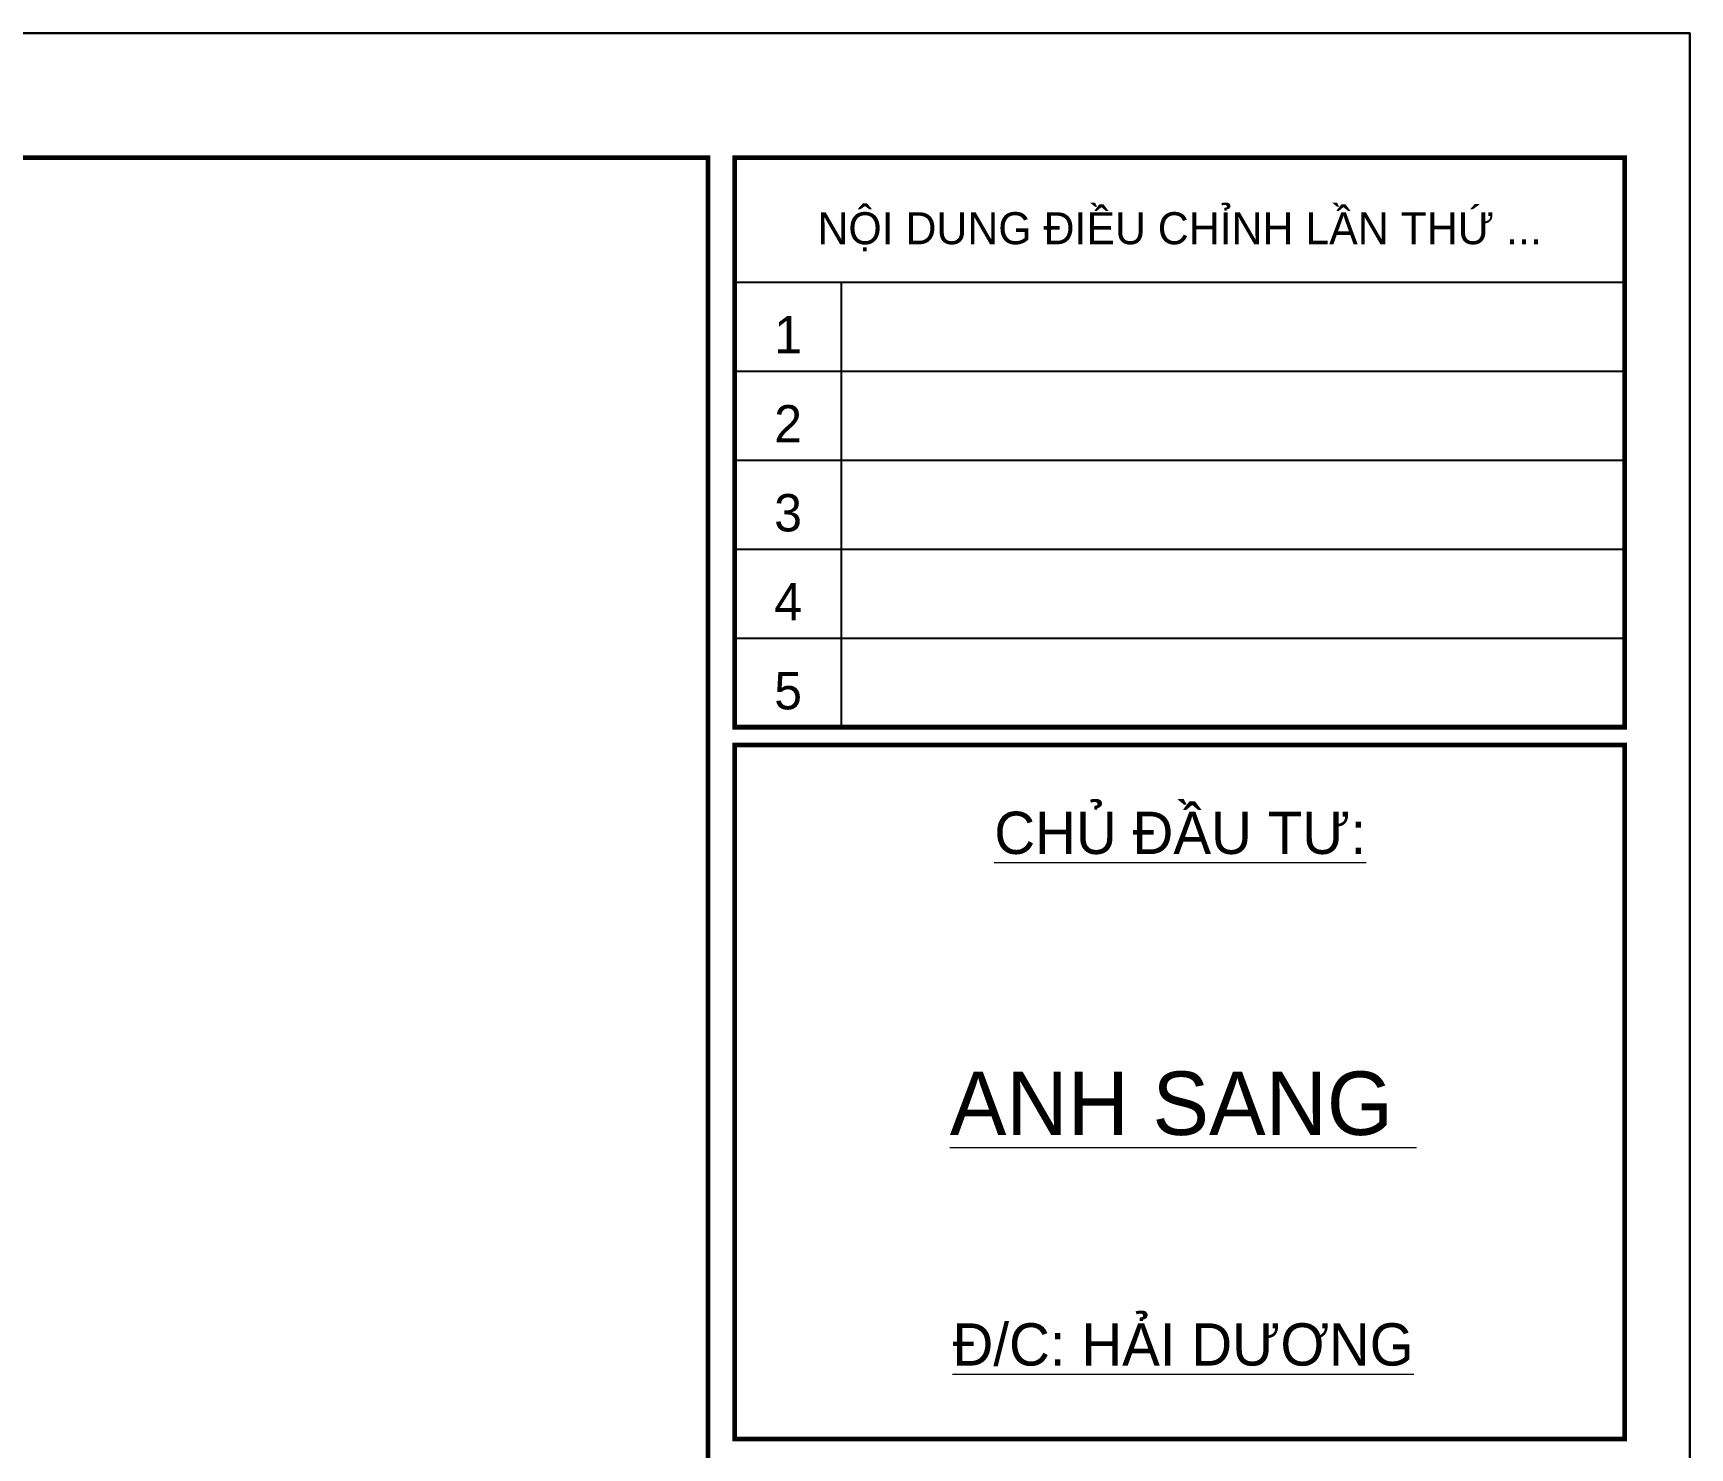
# Model space of a CAD drawing. Extents: x -2098986 to 943, y -1296280 to 73591.
# Drawn here: x -1735556 to -1729971, y -1148997 to -1144227 of the extents above; entities that cross this region are included whole.
import ezdxf
from ezdxf.enums import TextEntityAlignment as Align

# ---------------------------------------------------------------- set-up
doc = ezdxf.new("R2010")
doc.units = 0
doc.header["$LTSCALE"] = 150
for name, color, linetype, lineweight in [('05.Text', 253, 'Continuous', 18), ('11.Khung bo', 32, 'Continuous', 50), ('12.Khung', 36, 'Continuous', 25)]:
    doc.layers.add(name, color=color, linetype=linetype, lineweight=lineweight)
doc.layers.add('Tpl_Bound', color=1, linetype='Continuous', plot=False)
doc.styles.add('AVANT', font='')
doc.styles.add('VnAvantH', font='')
doc.styles.get('AVANT').set_extended_font_data('.VnAvant')
doc.styles.get('VnAvantH').set_extended_font_data('.VnAvantH')

# ---------------------------------------------------------------- blocks, each defined once
blk = doc.blocks.new('100')
at = {"layer": '11.Khung bo', "const_width": 26.7}
for points in [[(1860913, -945239.8), (1860913, -916940.1), (1896062.6, -916940.1), (1896062.6, -945239.8)], [(1860913, -945239.8), (1860913, -916940.1), (1896062.6, -916940.1), (1896062.6, -945239.8)], [(1860913, -945239.8), (1860913, -916940.1), (1896062.6, -916940.1), (1896062.6, -945239.8)], [(1896212.6, -920140), (1896212.6, -916940.1), (1901212.6, -916940.1), (1901212.6, -920140)], [(1896212.6, -920140), (1896212.6, -916940.1), (1901212.6, -916940.1), (1901212.6, -920140)], [(1896212.6, -920140), (1896212.6, -916940.1), (1901212.6, -916940.1), (1901212.6, -920140)], [(1896212.6, -924140), (1901212.6, -924140), (1901212.6, -920240), (1896212.6, -920240)], [(1896212.6, -924140), (1901212.6, -924140), (1901212.6, -920240), (1896212.6, -920240)], [(1896212.6, -924140), (1901212.6, -924140), (1901212.6, -920240), (1896212.6, -920240)]]:
    blk.add_lwpolyline(points, close=True, dxfattribs=at)
at = {"layer": '12.Khung'}
for p, q in [((1896212.6, -917640.1), (1901212.6, -917640.1)), ((1896212.6, -917640.1), (1901212.6, -917640.1)), ((1896212.6, -917640.1), (1901212.6, -917640.1)), ((1896812.6, -920140), (1896812.6, -917640.1)), ((1896812.6, -920140), (1896812.6, -917640.1)), ((1896812.6, -920140), (1896812.6, -917640.1)), ((1896212.6, -918140.1), (1901212.6, -918140.1)), ((1896212.6, -918140.1), (1901212.6, -918140.1)), ((1896212.6, -918140.1), (1901212.6, -918140.1)), ((1896212.6, -918640.1), (1901212.6, -918640.1)), ((1896212.6, -918640.1), (1901212.6, -918640.1)), ((1896212.6, -918640.1), (1901212.6, -918640.1)), ((1896212.6, -919140.1), (1901212.6, -919140.1)), ((1896212.6, -919140.1), (1901212.6, -919140.1)), ((1896212.6, -919140.1), (1901212.6, -919140.1)), ((1896212.6, -919640.1), (1901212.6, -919640.1)), ((1896212.6, -919640.1), (1901212.6, -919640.1)), ((1896212.6, -919640.1), (1901212.6, -919640.1))]:
    blk.add_line(p, q, dxfattribs=at)
blk.add_lwpolyline([(1901579.2, -945939.8), (1901579.2, -916240.1), (1859579.6, -916240.1), (1859579.6, -945939.8)], close=True, dxfattribs=at)
blk.add_lwpolyline([(1901579.2, -945939.8), (1901579.2, -916240.1), (1859579.6, -916240.1), (1859579.6, -945939.8)], close=True, dxfattribs=at)
blk.add_lwpolyline([(1901579.2, -945939.8), (1901579.2, -916240.1), (1859579.6, -916240.1), (1859579.6, -945939.8)], close=True, dxfattribs=at)
at = {"layer": '05.Text', "style": 'VnAvantH'}
blk.add_text('Néi dung ®iÒu chØnh lÇn thø ...', height=179.998, dxfattribs=at).set_placement((1898712.6, -917329.1), align=Align.MIDDLE)
at = {"layer": '05.Text'}
for s, height, style, p in [('1', 210, 'AVANT', (1896512.6, -918040.1)), ('2', 210, 'AVANT', (1896512.6, -918540.1)), ('3', 210, 'AVANT', (1896512.6, -919040.1)), ('4', 210, 'AVANT', (1896512.6, -919540.1)), ('5', 210, 'AVANT', (1896512.6, -920040)), ('%%uChñ ®Çu t\xad:', 237.598, 'VnAvantH', (1898715.8, -920852.7)), ('%%Uanh sang ', 356.397, 'VnAvantH', (1898732, -922431.7)), ('%%U®/c: h¶i d\xad¬ng', 237.598, 'VnAvantH', (1898732, -923727.6))]:
    blk.add_text(s, height=height, dxfattribs=dict(at, style=style)).set_placement(p, align=Align.CENTER)

msp = doc.modelspace()

# ---------------------------------------------------------------- linework, layer by layer
at = {"layer": 'Tpl_Bound', "color": 1}
msp.add_lwpolyline([(-1755170.7, -1162047.1), (-1755170.7, -1144227.1), (-1729970.7, -1144227.1), (-1729970.7, -1162047.1)], close=True, dxfattribs=at)

# ---------------------------------------------------------------- block references
at = {"layer": '05.Text', "xscale": 0.6000055114637588, "yscale": 0.6000055114637588, "zscale": 0.6000055114637588}
msp.add_blockref('100', (-2870928.8, -594478), dxfattribs=at)

doc.saveas('drawing.dxf')
